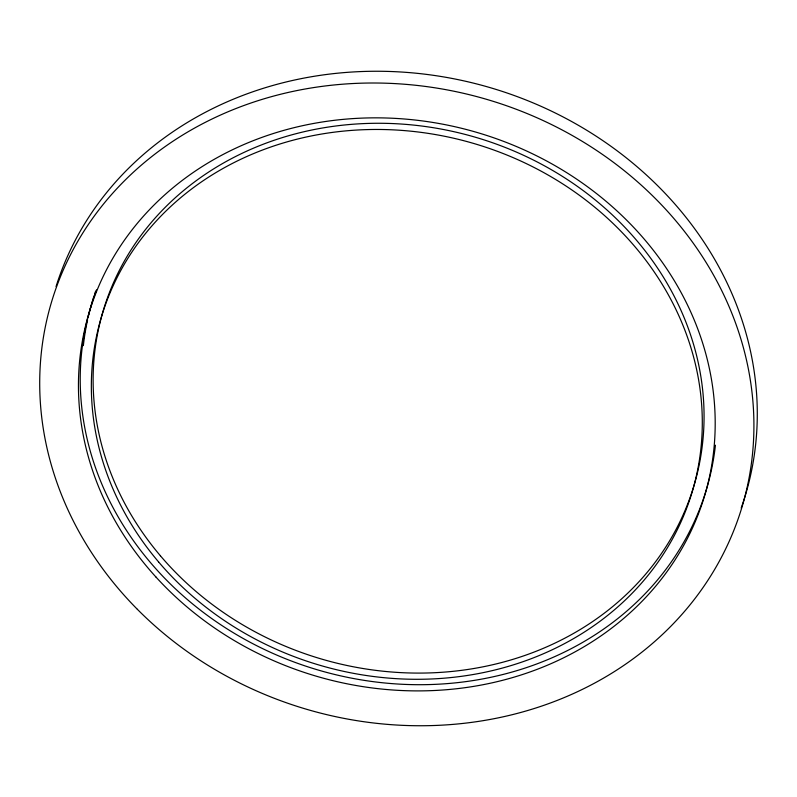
<?xml version="1.0" encoding="UTF-8"?>
<svg xmlns="http://www.w3.org/2000/svg" width="797" height="797" viewBox="0 0 797 797"><rect width="100%" height="100%" fill="white"/><g stroke="black" fill="none" stroke-linecap="round" stroke-linejoin="round"><path stroke-width="1.2" d="M56.049 286.561A360.134 317.973 16 0 1 500.855 90.938A360.134 317.973 16 0 1 741.2 508.038M83.356 345.609A321.081 283.503 16 0 1 87.57 319.906M88.108 317.475A321.081 283.503 16 0 1 94.046 295.926M94.823 293.575A321.081 283.503 16 0 1 95.61 291.244M699.318 509.931A321.081 283.503 16 0 1 295.976 662.725A321.081 283.503 16 0 1 96.547 289.849M715.427 445.194A321.081 283.503 16 0 1 699.766 508.795M137.363 609.307A360.134 317.973 16 0 0 739.038 516.297A360.134 317.973 16 0 0 314.038 87.521A360.134 317.973 16 0 0 137.363 609.307M155.903 576.978A321.081 283.503 16 0 0 697.534 516.137A321.081 283.503 16 0 0 337.011 120.008A321.081 283.503 16 0 0 155.903 576.978M158.603 561.945A308.06 272.006 16 0 0 681.535 520.68A308.06 272.006 16 0 0 350.311 130.499A308.06 272.006 16 0 0 158.603 561.945M160.376 555.748A308.06 272.006 16 0 0 683.308 514.473A308.06 272.006 16 0 0 352.095 124.302A308.06 272.006 16 0 0 160.376 555.748"/></g></svg>
